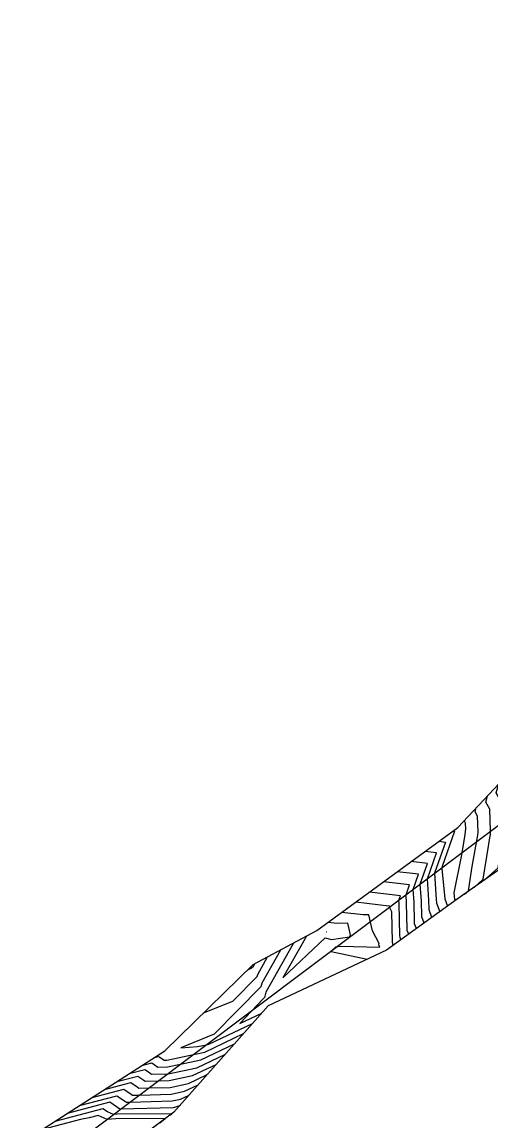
# Model space of a CAD drawing. Header units: metres. Extents: x 419533 to 423558, y 4805342 to 4807578.
# Drawn here: x 422489.9 to 422684.7, y 4807043.8 to 4807500.1 of the extents above; entities that cross this region are included whole.
import ezdxf

# ---------------------------------------------------------------- set-up
doc = ezdxf.new("R2010")
doc.units = ezdxf.units.M
for name, color, linetype in [('C-TINN-BNDY', 110, 'Continuous'), ('C-TOPO-MAJR', 9, 'Continuous'), ('C-TOPO-MINR', 8, 'Continuous')]:
    doc.layers.add(name, color=color, linetype=linetype)

# ---------------------------------------------------------------- blocks, each defined once
blk = doc.blocks.new('tower_bases_layout_1')
at = {"color": 31, "lineweight": 30, "true_color": 0xffbd7a, "elevation": 1718.01}
blk.add_lwpolyline([(423449.83, 4807399.59), (423130.59, 4807500.11), (421950.92, 4806613), (421795.04, 4806430.99), (421305.02, 4806147.04), (421305.02, 4806147.04), (420630.08, 4805770.97), (419765.16, 4805549.54), (419617.36, 4805580.09)], dxfattribs=at)
blk = doc.blocks.new('leg_extensions_profiles_1')
at = {"layer": 'C-TINN-BNDY', "color": 110, "linetype": 'Continuous', "lineweight": -3, "flags": 128}
for points in [[(422172.4, 4806802.79), (422201.44, 4806820.08), (422251.05, 4806867.23), (422301.43, 4806898.88), (422367.29, 4806957.11), (422403.82, 4806979.96), (422487.95, 4807034.01), (422492.1, 4807036.74), (422549.12, 4807073.4), (422585.79, 4807109.09), (422612.12, 4807123.21), (422670.52, 4807165.95), (422709.26, 4807207.21), (422718.19, 4807218.52), (422723.23, 4807221.36), (422766.67, 4807244.99), (422813.42, 4807269.91), (422858.13, 4807307.81), (422917.4, 4807353.92), (422940.85, 4807374.03), (422981.22, 4807401.84), (423054.78, 4807456.97)], [(423078.77, 4807461.2), (423033.14, 4807416.13), (423026.41, 4807402.94), (423023.17, 4807397.27), (422979.4, 4807374.91), (422934.17, 4807330.43), (422885.07, 4807295.41), (422877.92, 4807292.45), (422800.6, 4807234.6), (422739.16, 4807184.67), (422670.36, 4807136.21), (422640.99, 4807115.07), (422591.91, 4807092), (422552.85, 4807047.84), (422506.52, 4807013.22), (422490.82, 4807004.03), (422435.8, 4806971.81), (422359.73, 4806920.46), (422308.03, 4806873.45), (422277.37, 4806842.43), (422235.26, 4806803.92), (422183.95, 4806768.39)]]:
    blk.add_lwpolyline(points, dxfattribs=at)
at = {"layer": 'C-TOPO-MAJR', "color": 9, "linetype": 'Continuous', "lineweight": -3, "flags": 128}
for points, elevation in [([(422677.32, 4807141.12), (422681.14, 4807144.52), (422684.18, 4807163.3), (422684.08, 4807164.6), (422683.8, 4807173.54), (422682.16, 4807176.46), (422682.9, 4807179.13)], 1745), ([(422659.87, 4807128.66), (422658.69, 4807131.78), (422658.66, 4807132.02), (422658.6, 4807135.78), (422657.98, 4807144.74), (422661.77, 4807155.49), (422657.01, 4807156.06)], 1740), ([(422643.77, 4807117.07), (422643.59, 4807117.52), (422643.51, 4807118.49), (422643.28, 4807130.99), (422642.52, 4807132.43), (422642.3, 4807133.37), (422641.97, 4807133.35), (422628.23, 4807134.99)], 1735), ([(422597.11, 4807115.16), (422589.33, 4807101.34), (422588.96, 4807099.86), (422569.6, 4807080.2), (422555.7, 4807074.62), (422562.64, 4807075.07), (422566.4, 4807075.85), (422567.31, 4807076.05), (422585.49, 4807084.74)], 1735), ([(422524.08, 4807057.3), (422535.03, 4807060.17), (422537.59, 4807058.44), (422538.36, 4807057.88), (422542.55, 4807057.93), (422551.34, 4807058.16), (422558.98, 4807059.8), (422566.69, 4807063.48)], 1740), ([(422547.09, 4807043.54), (422549.27, 4807045.31), (422528.83, 4807045.11), (422525.2, 4807044.86), (422521.45, 4807046.49), (422517.72, 4807045.5), (422514.21, 4807044.91), (422498.34, 4807040.75)], 1745)]:
    blk.add_lwpolyline(points, dxfattribs=dict(at, elevation=elevation))
at = {"layer": 'C-TOPO-MINR', "color": 8, "linetype": 'Continuous', "lineweight": -3, "flags": 128}
for points, elevation in [([(422681.31, 4807143.93), (422687.31, 4807149.29), (422689.53, 4807162.96), (422689.02, 4807169.48), (422688.81, 4807176.4), (422686.54, 4807180.42), (422687.56, 4807184.1)], 1746), ([(422673.33, 4807138.3), (422674.96, 4807139.76), (422676.58, 4807149.74), (422678.85, 4807162.85), (422679, 4807164.19), (422678.8, 4807170.68), (422677.77, 4807172.5), (422678.23, 4807174.16)], 1744), ([(422669.53, 4807135.62), (422669.3, 4807136.24), (422669.05, 4807138.82), (422672.11, 4807153.98), (422673.53, 4807162.15), (422673.87, 4807165.25), (422673.79, 4807167.82), (422673.39, 4807168.54), (422673.57, 4807169.2)], 1743), ([(422668.53, 4807164.49), (422669.23, 4807164.4), (422664.08, 4807149.78), (422663.97, 4807149.36), (422663.9, 4807149.04), (422665.15, 4807136.35), (422666.31, 4807133.3)], 1742), ([(422662.77, 4807160.27), (422665.5, 4807159.95), (422660.93, 4807146.97), (422661.67, 4807136.16), (422661.7, 4807134.73), (422661.7, 4807134.64), (422663.09, 4807130.98)], 1741), ([(422656.65, 4807126.34), (422655.67, 4807128.93), (422655.63, 4807129.31), (422655.52, 4807135.41), (422655.03, 4807142.51), (422658.04, 4807151.04), (422651.26, 4807151.85)], 1739), ([(422653.43, 4807124.02), (422652.65, 4807126.08), (422652.6, 4807126.61), (422652.45, 4807135.03), (422652.09, 4807140.28), (422654.31, 4807146.58), (422645.5, 4807147.63)], 1738), ([(422650.21, 4807121.7), (422649.63, 4807123.23), (422649.57, 4807123.9), (422649.37, 4807134.65), (422649.14, 4807138.04), (422650.58, 4807142.13), (422639.74, 4807143.42)], 1737), ([(422646.99, 4807119.38), (422646.61, 4807120.38), (422646.54, 4807121.2), (422646.3, 4807134.27), (422646.19, 4807135.81), (422646.85, 4807137.67), (422633.98, 4807139.2)], 1736), ([(422632.97, 4807111.29), (422618.08, 4807114.46), (422617.96, 4807114.61), (422619.94, 4807116.49), (422620.08, 4807116.45), (422621.97, 4807116.73), (422638.3, 4807116.34), (422637.79, 4807117.37), (422637.97, 4807117.89), (422635.19, 4807123.18), (422633.63, 4807129.82), (422631.3, 4807129.72), (422622.47, 4807130.78)], 1734), ([(422607.85, 4807120.91), (422598.08, 4807103.56), (422615.59, 4807120.23), (422618.17, 4807119.57), (422625.67, 4807120.69), (422626.11, 4807121.41), (422624.97, 4807126.27), (422620.63, 4807126.1), (422616.71, 4807126.56)], 1733), ([(422602.48, 4807118.04), (422591.01, 4807097.67), (422590.46, 4807095.49), (422589.93, 4807094.95), (422580.22, 4807084.68), (422589.26, 4807089)], 1734), ([(422565.19, 4807089.04), (422577.27, 4807093.89), (422587.46, 4807104.24), (422587.65, 4807105.01), (422591.74, 4807112.28)], 1736), ([(422583.75, 4807107.1), (422584.94, 4807107.58), (422585.95, 4807108.61), (422585.97, 4807108.69), (422586.38, 4807109.41)], 1737), ([(422544.67, 4807070.54), (422546.62, 4807071.05), (422547.07, 4807070.74), (422548.78, 4807069.49), (422549.89, 4807069.5), (422561.02, 4807071.81), (422565.65, 4807072.8), (422581.73, 4807080.49)], 1736), ([(422539.52, 4807067.23), (422543.72, 4807068.33), (422544.7, 4807067.66), (422546.18, 4807066.59), (422550.2, 4807066.64), (422555.63, 4807067.76), (422563.98, 4807069.55), (422577.97, 4807076.24)], 1737), ([(422534.37, 4807063.92), (422540.82, 4807065.61), (422542.33, 4807064.59), (422543.57, 4807063.68), (422550.32, 4807063.77), (422550.52, 4807063.78), (422562.31, 4807066.3), (422574.21, 4807071.99)], 1738), ([(422529.22, 4807060.61), (422537.92, 4807062.89), (422539.96, 4807061.51), (422540.96, 4807060.78), (422546.43, 4807060.85), (422550.93, 4807060.97), (422560.65, 4807063.05), (422570.45, 4807067.73)], 1739), ([(422518.93, 4807053.99), (422532.13, 4807057.45), (422535.22, 4807055.36), (422535.75, 4807054.97), (422538.66, 4807055.01), (422551.75, 4807055.36), (422557.31, 4807056.55), (422562.92, 4807059.23)], 1741), ([(422513.78, 4807050.68), (422529.23, 4807054.72), (422532.85, 4807052.29), (422533.15, 4807052.07), (422534.78, 4807052.09), (422552.16, 4807052.55), (422555.65, 4807053.3), (422559.16, 4807054.98)], 1742), ([(422551.45, 4807046.79), (422551.98, 4807047.23), (422529.41, 4807047), (422527.88, 4807046.89), (422525.35, 4807047.99), (422523.44, 4807049.28), (422503.48, 4807044.06)], 1744), ([(422555.4, 4807050.73), (422553.98, 4807050.05), (422552.57, 4807049.74), (422530.89, 4807049.17), (422530.54, 4807049.17), (422530.48, 4807049.21), (422526.33, 4807052), (422508.63, 4807047.37)], 1743)]:
    blk.add_lwpolyline(points, dxfattribs=dict(at, elevation=elevation))
at = {"layer": 'C-TOPO-MINR', "color": 8, "linetype": 'Continuous', "lineweight": -3, "elevation": 1732, "flags": 128}
blk.add_lwpolyline([(422616.26, 4807122.69), (422616.3, 4807122.7), (422616.3, 4807122.7), (422616.3, 4807122.73), (422616.13, 4807122.72), (422616.26, 4807122.69)], close=True, dxfattribs=at)

msp = doc.modelspace()

# ---------------------------------------------------------------- linework, layer by layer
at = {"layer": 'C-TOPO-MAJR', "color": 9, "linetype": 'Continuous', "lineweight": -3, "flags": 128}
for points, elevation in [([(422677.32, 4807141.12), (422681.14, 4807144.52), (422684.18, 4807163.3), (422684.08, 4807164.6), (422683.8, 4807173.54), (422682.16, 4807176.46), (422682.9, 4807179.13)], 1745), ([(422659.87, 4807128.66), (422658.69, 4807131.78), (422658.66, 4807132.02), (422658.6, 4807135.78), (422657.98, 4807144.74), (422661.77, 4807155.49), (422657.01, 4807156.06)], 1740), ([(422643.77, 4807117.07), (422643.59, 4807117.52), (422643.51, 4807118.49), (422643.28, 4807130.99), (422642.52, 4807132.43), (422642.3, 4807133.37), (422641.97, 4807133.35), (422628.23, 4807134.99)], 1735), ([(422597.11, 4807115.16), (422589.33, 4807101.34), (422588.96, 4807099.86), (422569.6, 4807080.2), (422555.7, 4807074.62), (422562.64, 4807075.07), (422566.4, 4807075.85), (422567.31, 4807076.05), (422585.49, 4807084.74)], 1735), ([(422524.08, 4807057.3), (422535.03, 4807060.17), (422537.59, 4807058.44), (422538.36, 4807057.88), (422542.55, 4807057.93), (422551.34, 4807058.16), (422558.98, 4807059.8), (422566.69, 4807063.48)], 1740), ([(422547.09, 4807043.54), (422549.27, 4807045.31), (422528.83, 4807045.11), (422525.2, 4807044.86), (422521.45, 4807046.49), (422517.72, 4807045.5), (422514.21, 4807044.91), (422498.34, 4807040.75)], 1745)]:
    msp.add_lwpolyline(points, dxfattribs=dict(at, elevation=elevation))
at = {"layer": 'C-TOPO-MINR', "color": 8, "linetype": 'Continuous', "lineweight": -3, "flags": 128}
for points, elevation in [([(422681.31, 4807143.93), (422687.31, 4807149.29), (422689.53, 4807162.96), (422689.02, 4807169.48), (422688.81, 4807176.4), (422686.54, 4807180.42), (422687.56, 4807184.1)], 1746), ([(422673.33, 4807138.3), (422674.96, 4807139.76), (422676.58, 4807149.74), (422678.85, 4807162.85), (422679, 4807164.19), (422678.8, 4807170.68), (422677.77, 4807172.5), (422678.23, 4807174.16)], 1744), ([(422669.53, 4807135.62), (422669.3, 4807136.24), (422669.05, 4807138.82), (422672.11, 4807153.98), (422673.53, 4807162.15), (422673.87, 4807165.25), (422673.79, 4807167.82), (422673.39, 4807168.54), (422673.57, 4807169.2)], 1743), ([(422668.53, 4807164.49), (422669.23, 4807164.4), (422664.08, 4807149.78), (422663.97, 4807149.36), (422663.9, 4807149.04), (422665.15, 4807136.35), (422666.31, 4807133.3)], 1742), ([(422662.77, 4807160.27), (422665.5, 4807159.95), (422660.93, 4807146.97), (422661.67, 4807136.16), (422661.7, 4807134.73), (422661.7, 4807134.64), (422663.09, 4807130.98)], 1741), ([(422656.65, 4807126.34), (422655.67, 4807128.93), (422655.63, 4807129.31), (422655.52, 4807135.41), (422655.03, 4807142.51), (422658.04, 4807151.04), (422651.26, 4807151.85)], 1739), ([(422653.43, 4807124.02), (422652.65, 4807126.08), (422652.6, 4807126.61), (422652.45, 4807135.03), (422652.09, 4807140.28), (422654.31, 4807146.58), (422645.5, 4807147.63)], 1738), ([(422650.21, 4807121.7), (422649.63, 4807123.23), (422649.57, 4807123.9), (422649.37, 4807134.65), (422649.14, 4807138.04), (422650.58, 4807142.13), (422639.74, 4807143.42)], 1737), ([(422646.99, 4807119.38), (422646.61, 4807120.38), (422646.54, 4807121.2), (422646.3, 4807134.27), (422646.19, 4807135.81), (422646.85, 4807137.67), (422633.98, 4807139.2)], 1736), ([(422632.97, 4807111.29), (422618.08, 4807114.46), (422617.96, 4807114.61), (422619.94, 4807116.49), (422620.08, 4807116.45), (422621.97, 4807116.73), (422638.3, 4807116.34), (422637.79, 4807117.37), (422637.97, 4807117.89), (422635.19, 4807123.18), (422633.63, 4807129.82), (422631.3, 4807129.72), (422622.47, 4807130.78)], 1734), ([(422607.85, 4807120.91), (422598.08, 4807103.56), (422615.59, 4807120.23), (422618.17, 4807119.57), (422625.67, 4807120.69), (422626.11, 4807121.41), (422624.97, 4807126.27), (422620.63, 4807126.1), (422616.71, 4807126.56)], 1733), ([(422602.48, 4807118.04), (422591.01, 4807097.67), (422590.46, 4807095.49), (422589.93, 4807094.95), (422580.22, 4807084.68), (422589.26, 4807089)], 1734), ([(422565.19, 4807089.04), (422577.27, 4807093.89), (422587.46, 4807104.24), (422587.65, 4807105.01), (422591.74, 4807112.28)], 1736), ([(422583.75, 4807107.1), (422584.94, 4807107.58), (422585.95, 4807108.61), (422585.97, 4807108.69), (422586.38, 4807109.41)], 1737), ([(422544.67, 4807070.54), (422546.62, 4807071.05), (422547.07, 4807070.74), (422548.78, 4807069.49), (422549.89, 4807069.5), (422561.02, 4807071.81), (422565.65, 4807072.8), (422581.73, 4807080.49)], 1736), ([(422539.52, 4807067.23), (422543.72, 4807068.33), (422544.7, 4807067.66), (422546.18, 4807066.59), (422550.2, 4807066.64), (422555.63, 4807067.76), (422563.98, 4807069.55), (422577.97, 4807076.24)], 1737), ([(422534.37, 4807063.92), (422540.82, 4807065.61), (422542.33, 4807064.59), (422543.57, 4807063.68), (422550.32, 4807063.77), (422550.52, 4807063.78), (422562.31, 4807066.3), (422574.21, 4807071.99)], 1738), ([(422529.22, 4807060.61), (422537.92, 4807062.89), (422539.96, 4807061.51), (422540.96, 4807060.78), (422546.43, 4807060.85), (422550.93, 4807060.97), (422560.65, 4807063.05), (422570.45, 4807067.73)], 1739), ([(422518.93, 4807053.99), (422532.13, 4807057.45), (422535.22, 4807055.36), (422535.75, 4807054.97), (422538.66, 4807055.01), (422551.75, 4807055.36), (422557.31, 4807056.55), (422562.92, 4807059.23)], 1741), ([(422513.78, 4807050.68), (422529.23, 4807054.72), (422532.85, 4807052.29), (422533.15, 4807052.07), (422534.78, 4807052.09), (422552.16, 4807052.55), (422555.65, 4807053.3), (422559.16, 4807054.98)], 1742), ([(422551.45, 4807046.79), (422551.98, 4807047.23), (422529.41, 4807047), (422527.88, 4807046.89), (422525.35, 4807047.99), (422523.44, 4807049.28), (422503.48, 4807044.06)], 1744), ([(422555.4, 4807050.73), (422553.98, 4807050.05), (422552.57, 4807049.74), (422530.89, 4807049.17), (422530.54, 4807049.17), (422530.48, 4807049.21), (422526.33, 4807052), (422508.63, 4807047.37)], 1743)]:
    msp.add_lwpolyline(points, dxfattribs=dict(at, elevation=elevation))
at = {"layer": 'C-TOPO-MINR', "color": 8, "linetype": 'Continuous', "lineweight": -3, "elevation": 1732, "flags": 128}
msp.add_lwpolyline([(422616.26, 4807122.69), (422616.3, 4807122.7), (422616.3, 4807122.7), (422616.3, 4807122.73), (422616.13, 4807122.72), (422616.26, 4807122.69)], close=True, dxfattribs=at)

# ---------------------------------------------------------------- block references
for name in ['leg_extensions_profiles_1', 'tower_bases_layout_1']:
    msp.add_blockref(name, (0, 0))

doc.saveas('drawing.dxf')
